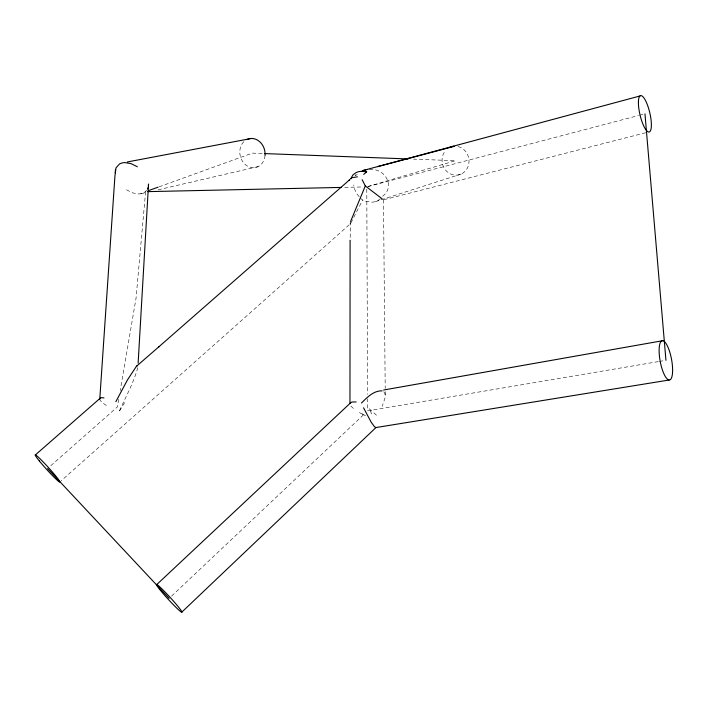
<?xml version="1.0" encoding="UTF-8"?>
<svg xmlns="http://www.w3.org/2000/svg" width="708" height="708" viewBox="0 0 708 708"><rect width="100%" height="100%" fill="white"/><g stroke="black" fill="none" stroke-linecap="round" stroke-linejoin="round"><path stroke-width="0.53" stroke-dasharray="3.54 2.66" d="M350.593 221.471L350.097 240.313M385.232 391.648L385.196 397.436L382.24 406.277M145.618 191.673L136.042 298.245L120.192 390.621M118.696 399.312L117.395 406.923L50.029 466.36M137.812 367.602C133.502 383.161 125.475 397.383 118.891 412.038L124.643 402.56M360.576 198.337L362.629 200.01L350.619 223.542L61.286 480.688M355.381 175.239L355.77 174.708M382.621 196.266C395.993 186.399 384.196 167.035 369.355 169.787M146.733 190.39L144.14 192.62A14.886 10.523 32 0 1 138.697 193.948L132.662 192.912L126.502 189.841M171.593 596.083L364.443 413.923M380.541 198.683L377.479 200.868A14.496 11.169 22.7 0 1 371.558 202.161L365.381 201.134L362.629 200.01M350.619 223.542L350.15 223.932L350.124 223.241M355.062 175.823L357.274 174.469M159.096 186.806L252.393 153.132L263.429 153.539M381.152 199.789L461.138 174.071M375.629 201.576L379.054 200.488M367.841 186.549L455.474 160.707L413.534 159.141M645.669 132.732L386.214 199.143L383.055 199.479M367.85 186.585L638.545 115.528M639.616 115.245L643.899 114.121M258.154 166.61L156.486 190.195M140.653 193.78L145.591 192.682M658.325 361.611L367.656 410.888L367.602 398.79M659.413 361.425L664.856 360.505M344.725 187.346L362.372 186.956M365.275 415.516L359.602 412.729L365.195 415.446M376.506 415.215L369.187 408.746L371.682 413.897M350.823 405.994L354.168 409.206M359.213 196.718L357.168 194.293L354.841 189.717L353.637 184.956M383.833 391.754L384.904 393.48L385.276 396.117M383.488 199.744L385.205 388.48M366.788 189.054L367.585 394.391M265.066 155.326A14.753 12.54 77.1 0 1 246.313 165.371A14.753 12.54 77.1 0 1 244.897 140.75M458.067 146.538A14.549 13.434 77.3 0 1 468.121 166.353A14.549 13.434 77.3 0 1 448.518 172.796A14.549 13.434 77.3 0 1 445.456 150.68M106.404 405.498A17.151 3.885 25.7 0 1 100.032 400.002"/><path stroke-width="1.06" d="M156.477 584.826L349.964 403.427L350.097 240.313M138.131 363.186L148.538 184L148.361 185.691M99.757 399.418L114.962 175.69L116.041 167.796L119.44 164.026A14.956 10.585 32.3 0 1 124.918 162.601L131.06 163.628L137.334 166.769M115.218 172.832L115.493 169.398M350.593 221.471L365.301 185.939L362.133 179.699M147.609 188.965L148.193 187.39M115.855 401.675L127.546 379.771L136.37 366.372L159.185 346.522M361.469 403.038C367.018 397.462 373.7 390.506 382.178 390.851M181.956 611.986L376.001 427.508L374.585 426.827L371.213 422.251L363.523 407.799M35.4 454.908L100.554 397.896A17.151 3.885 25.7 0 1 103.996 397.914M158.689 346.955L349.708 179.708L348.796 180.505M363.717 174.416L366.638 171.867L365.514 171.141M349.964 403.427L351.867 402.011L356.142 401.949M136.37 366.372L137.37 365.629M148.724 190.549L158.052 187.186M401.728 160.309L454.032 146.406M400.71 160.583L377.479 166.645M366.762 169.531L362.487 170.663L639.988 95.978M127.334 161.964L251.517 138.441M383.594 390.019L662.768 340.698M669.14 380.019A19.992 5.753 79.4 0 1 659.121 350.177A19.992 5.753 79.4 0 1 669.37 350.858A19.992 5.753 79.4 0 1 669.14 380.019L375.674 427.597M357.46 176.841L352.115 177.646L350.619 178.947L352.911 174.947L355.947 172.681A14.549 11.239 23.1 0 1 361.921 171.301M147.813 191.629L341.415 187.416M264.535 153.583L408.012 158.937M361.921 171.301L366.638 171.867M382.249 198.886L365.301 185.939M47.569 468.537L169.177 598.366M644.97 113.846L665.945 360.319M246.632 139.635A14.753 12.54 77.1 0 1 259.473 141.503A14.753 12.54 77.1 0 1 265.066 155.326M449.81 147.344A14.549 13.434 77.3 0 1 453.987 146.22M159.512 589.198A18.859 1.336 47.5 0 0 181.266 612.031A18.859 1.336 47.5 0 0 166.822 593.862A18.859 1.336 47.5 0 0 159.512 589.198M39.329 460.952A18.346 1.283 47.8 0 0 59.676 482.104A18.346 1.283 47.8 0 0 43.701 462.483A18.346 1.283 47.8 0 0 39.329 460.952M638.404 102.2A18.674 5 76.7 0 0 647.979 131.785A18.674 5 76.7 0 0 648.333 107.528A18.674 5 76.7 0 0 638.404 102.2"/></g></svg>
